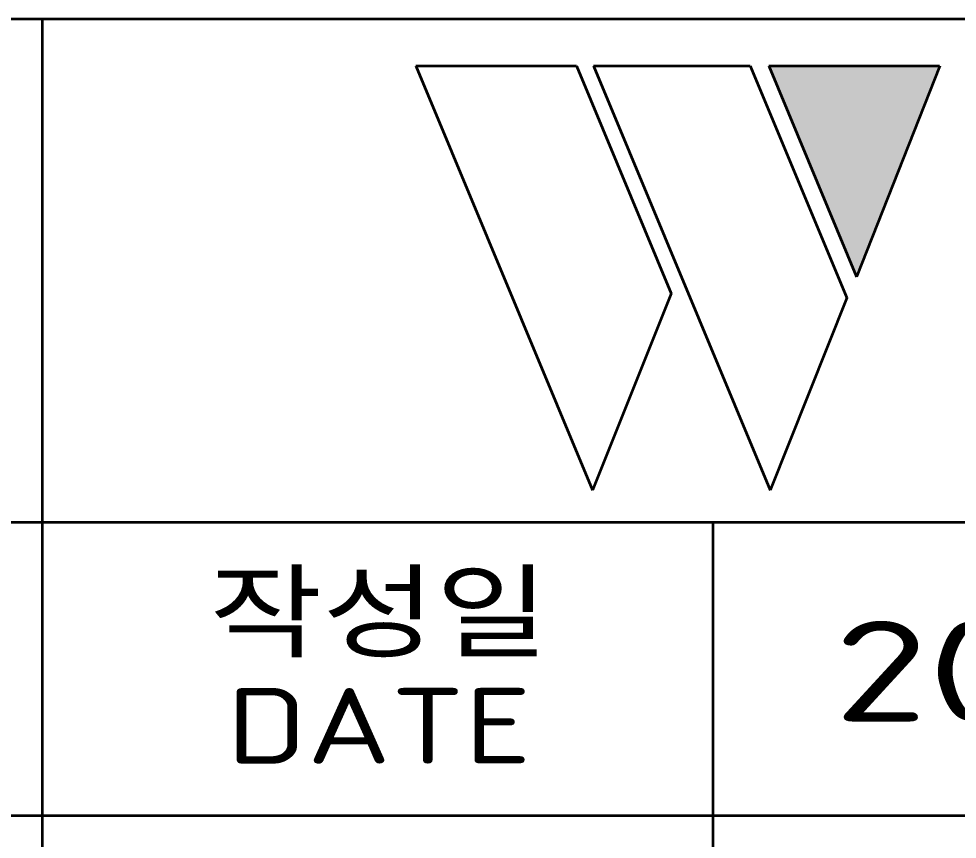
# Model space of a CAD drawing. Extents: x 23 to 417, y 3 to 294.
# Drawn here: x 275.2 to 297.58, y 30.67 to 50.24 of the extents above; entities that cross this region are included whole.
import ezdxf
from ezdxf.enums import TextEntityAlignment as Align

# ---------------------------------------------------------------- set-up
doc = ezdxf.new("R2010")
doc.units = 0
doc.layers.get('0').update_dxf_attribs({"lineweight": 13})
doc.layers.add('5', color=7, linetype='Continuous', lineweight=13)
doc.layers.add('6', color=7, linetype='Continuous', lineweight=13)
doc.styles.get("Standard").update_dxf_attribs({"font": 'isocp.shx'})

# ---------------------------------------------------------------- blocks, each defined once
blk = doc.blocks.new('BLOCK3261')
at = {"layer": '5', "color": 7, "lineweight": 13}
blk.add_text('작성일', height=1.8, dxfattribs=at).set_placement((279.741, 35.2), (287.841, 35.2), align=Align.FIT)
blk = doc.blocks.new('BLOCK3291')
at = {"layer": '5', "color": 7, "lineweight": 13}
blk.add_text('2011.10.26', height=2.4, dxfattribs=at).set_placement((294.634, 33.481), (312.911, 33.481), align=Align.FIT)
blk = doc.blocks.new('BLOCK3295')
at = {"layer": '5', "color": 7, "lineweight": 13}
blk.add_text('DATE', height=1.8, dxfattribs=at).set_placement((280.156, 32.479), (287.425, 32.479), align=Align.FIT)
blk = doc.blocks.new('BLOCK3382')
at = {"color": 6, "lineweight": 5}
blk.add_solid([(293.085, 49.114), (297.16, 49.114), (295.179, 44.084)], dxfattribs=at)
blk = doc.blocks.new('BLOCK3416')
at = {"color": 6, "lineweight": 5}
blk.add_solid([(293.085, 49.114), (295.179, 44.084), (297.16, 49.114)], dxfattribs=at)

msp = doc.modelspace()

# ---------------------------------------------------------------- linework, layer by layer
at = {"color": 7, "lineweight": 35}
for p, q in [((30.2375, 50.2375), (409.7625, 50.2375)), ((275.7625, 10.2375), (275.7625, 50.2375)), ((250.7625, 38.2375), (337.7625, 38.2375)), ((291.7625, 10.2375), (291.7625, 38.2375)), ((250.7625, 31.2375), (337.7625, 31.2375))]:
    msp.add_line(p, q, dxfattribs=at)
at = {"layer": '6', "color": 6, "lineweight": 35, "ltscale": 0.095784}
msp.add_line((284.6662, 49.1138), (288.4975, 49.1138), dxfattribs=at)
msp.add_line((284.6662, 49.1138), (288.4975, 49.1138), dxfattribs=at)
at = {"layer": '6', "color": 6, "lineweight": 35, "ltscale": 0.274011}
for p, q in [((284.6662, 49.1138), (288.8794, 38.9955)), ((284.6662, 49.1138), (288.8794, 38.9955)), ((288.9027, 49.1138), (293.1159, 38.9955)), ((288.9027, 49.1138), (293.1159, 38.9955))]:
    msp.add_line(p, q, dxfattribs=at)
at = {"layer": '6', "color": 6, "lineweight": 35, "ltscale": 0.146861}
msp.add_line((288.4975, 49.1138), (290.7557, 43.6907), dxfattribs=at)
msp.add_line((288.4975, 49.1138), (290.7557, 43.6907), dxfattribs=at)
at = {"layer": '6', "color": 6, "lineweight": 35, "ltscale": 0.09354}
msp.add_line((288.9027, 49.1138), (292.6443, 49.1138), dxfattribs=at)
msp.add_line((288.9027, 49.1138), (292.6443, 49.1138), dxfattribs=at)
at = {"layer": '6', "color": 6, "lineweight": 35, "ltscale": 0.149839}
msp.add_line((292.6443, 49.1138), (294.9483, 43.5807), dxfattribs=at)
msp.add_line((292.6443, 49.1138), (294.9483, 43.5807), dxfattribs=at)
at = {"layer": '6', "color": 6, "lineweight": 35, "ltscale": 0.101879}
msp.add_line((293.0845, 49.1138), (297.1597, 49.1138), dxfattribs=at)
msp.add_line((293.0845, 49.1138), (297.1597, 49.1138), dxfattribs=at)
at = {"layer": '6', "color": 6, "lineweight": 35, "ltscale": 0.136204}
msp.add_line((293.0845, 49.1138), (295.1788, 44.0842), dxfattribs=at)
msp.add_line((293.0845, 49.1138), (295.1788, 44.0842), dxfattribs=at)
at = {"layer": '6', "color": 6, "lineweight": 35, "ltscale": 0.13523}
msp.add_line((297.161, 49.1171), (295.1788, 44.0842), dxfattribs=at)
msp.add_line((297.161, 49.1171), (295.1788, 44.0842), dxfattribs=at)
at = {"layer": '6', "color": 6, "lineweight": 35, "ltscale": 0.126406}
msp.add_line((290.7557, 43.6907), (288.8794, 38.9955), dxfattribs=at)
msp.add_line((290.7557, 43.6907), (288.8794, 38.9955), dxfattribs=at)
at = {"layer": '6', "color": 6, "lineweight": 35, "ltscale": 0.123445}
msp.add_line((294.9483, 43.5807), (293.1159, 38.9955), dxfattribs=at)
msp.add_line((294.9483, 43.5807), (293.1159, 38.9955), dxfattribs=at)

# ---------------------------------------------------------------- block references
at = {"lineweight": 0}
for name in ['BLOCK3382', 'BLOCK3416']:
    msp.add_blockref(name, (0, 0), dxfattribs=at)
at = {"layer": '5', "lineweight": 0}
for name in ['BLOCK3261', 'BLOCK3291', 'BLOCK3295']:
    msp.add_blockref(name, (0, 0), dxfattribs=at)

doc.saveas('drawing.dxf')
